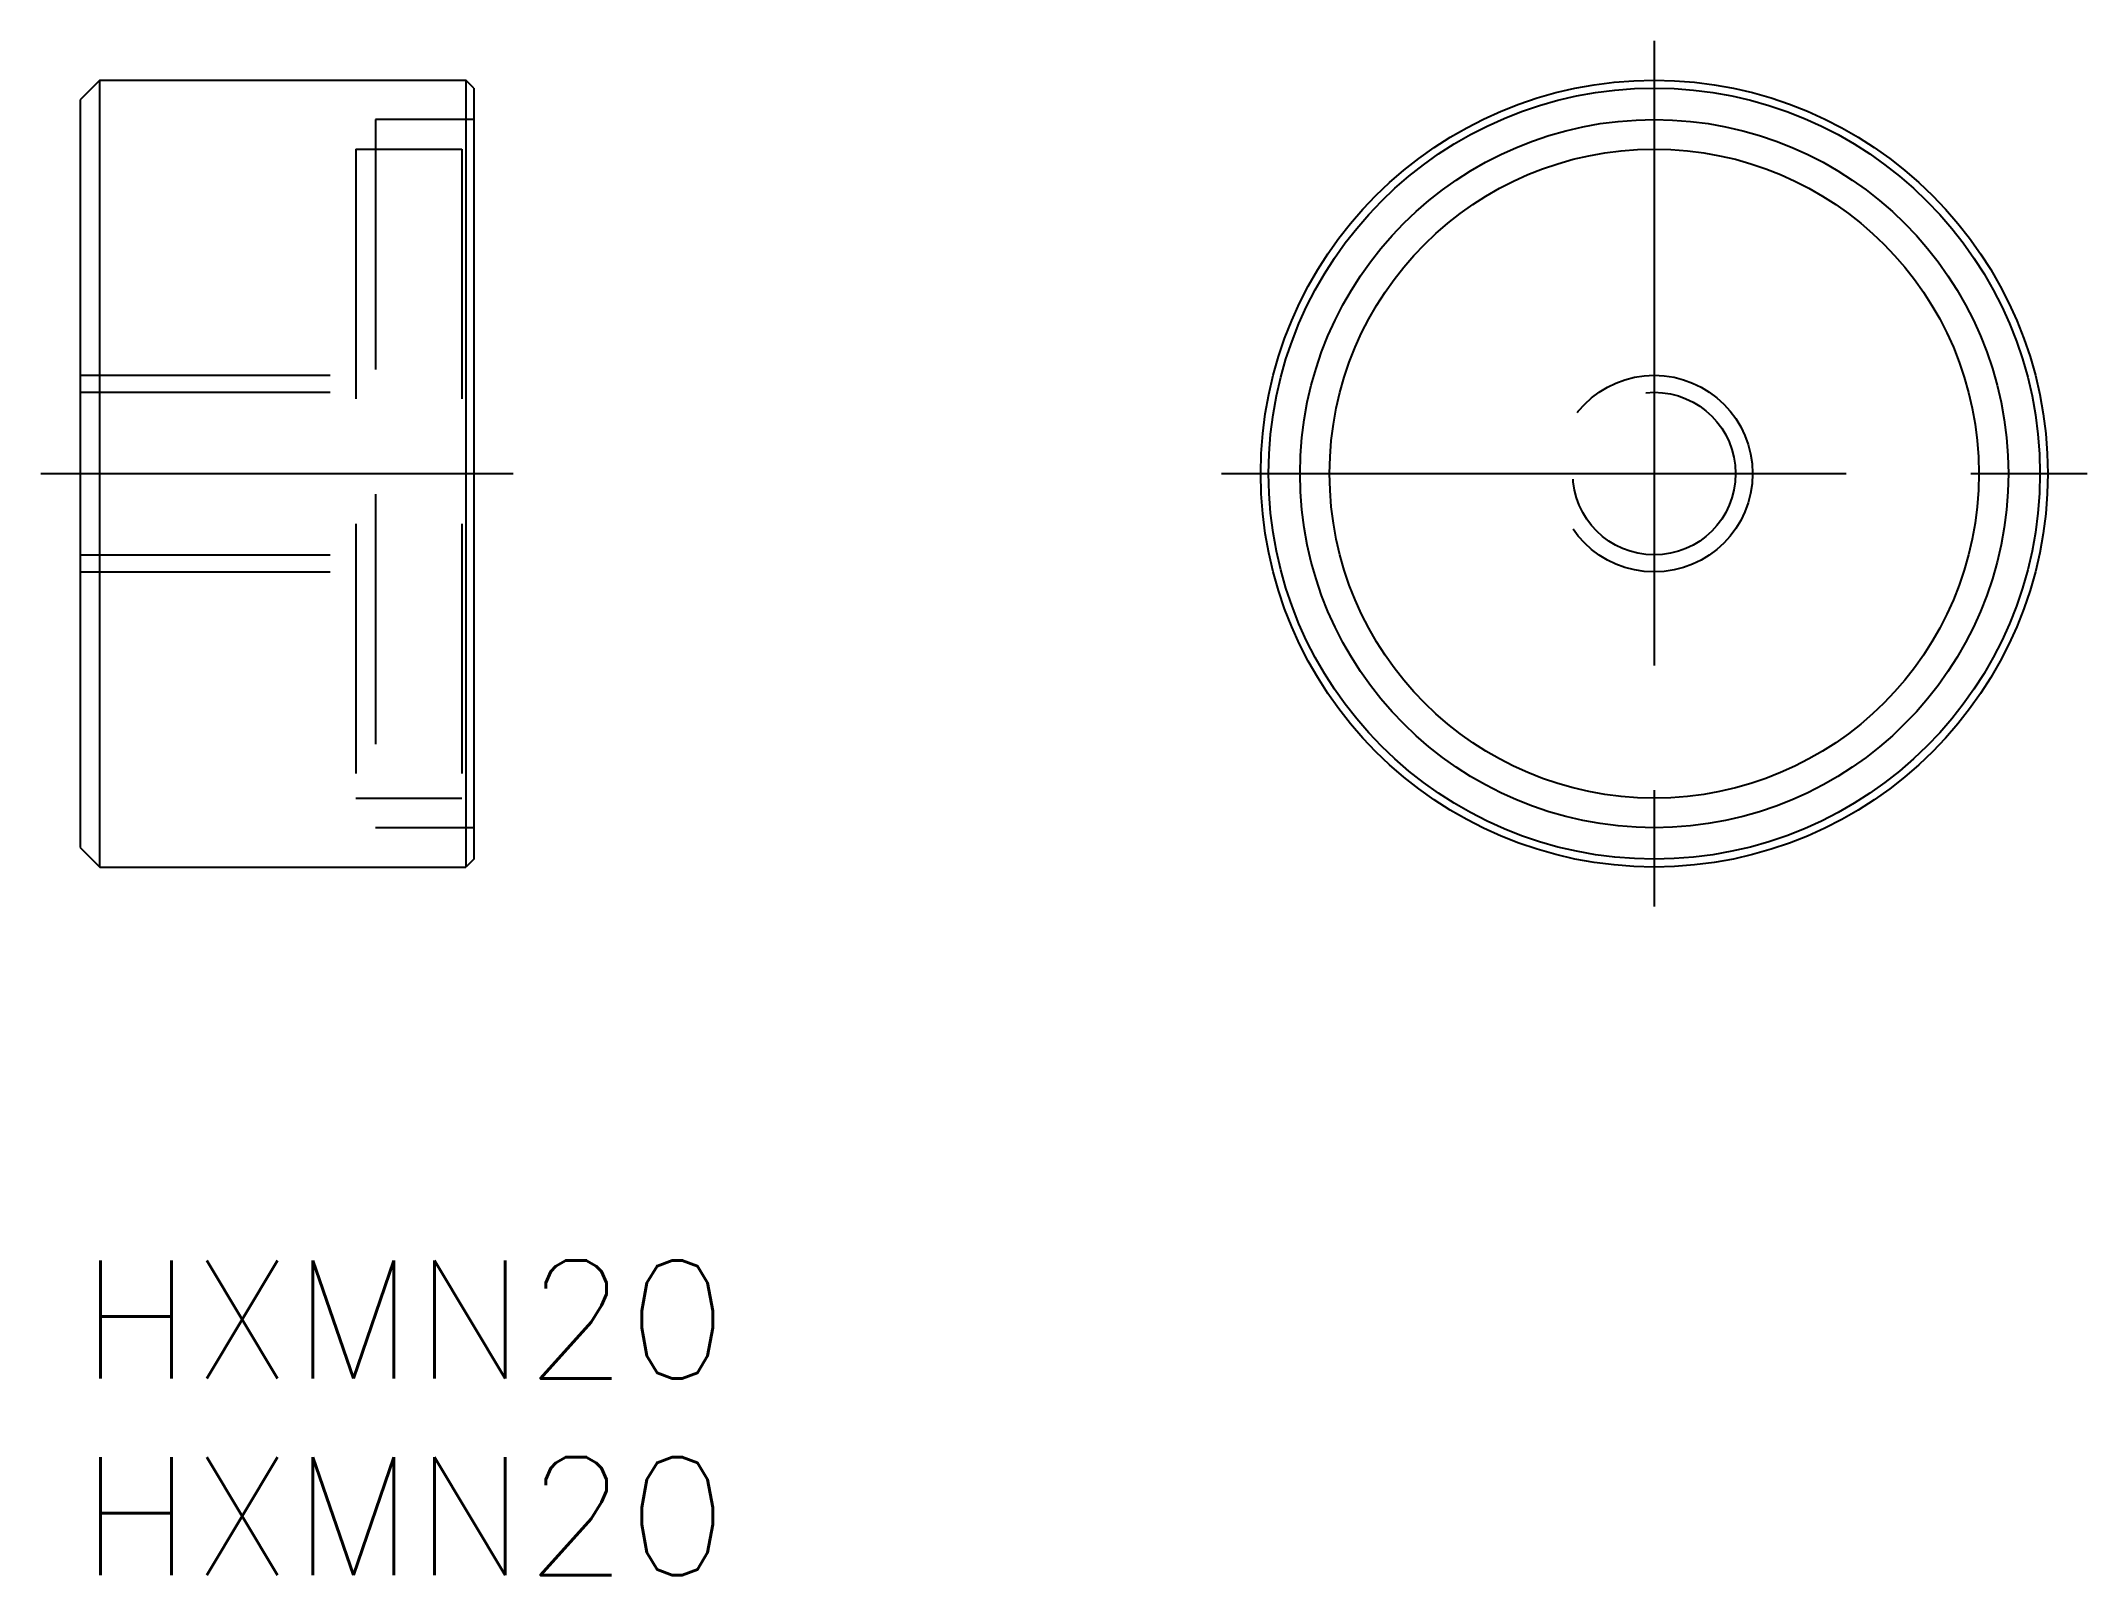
# Model space of a CAD drawing. Extents: x -1 to 51, y -8 to 31.
import ezdxf

# ---------------------------------------------------------------- set-up
doc = ezdxf.new("R2010")
doc.units = 0
doc.header["$LTSCALE"] = 0.5
doc.linetypes.add('CENTER', pattern=[50.8, 31.75, -6.35, 6.35, -6.35])
doc.linetypes.add('DASHED', pattern=[19.05, 12.7, -6.35])
for name, color, linetype in [('MSM_CENTER', 1, 'CENTER'), ('MSM_CONTINUOUS', 7, 'CONTINUOUS'), ('MSM_DASHED', 4, 'DASHED'), ('MSM_PART_NUMBER', 7, 'CONTINUOUS')]:
    doc.layers.add(name, color=color, linetype=linetype)
doc.styles.get("Standard").update_dxf_attribs({"font": 'txt.shx', "height": 1, "bigfont": 'bigfont.shx'})

# ---------------------------------------------------------------- blocks, each defined once
blk = doc.blocks.new('*U17')
at = {"layer": 'MSM_PART_NUMBER'}
blk.add_text('HXMN20', height=3, dxfattribs=at).set_placement((0, -3))
blk = doc.blocks.new('*U18')
at = {"layer": 'MSM_PART_NUMBER'}
blk.add_text('HXMN20', height=3, dxfattribs=at).set_placement((0, -8))

msp = doc.modelspace()

# ---------------------------------------------------------------- linework, layer by layer
at = {"layer": 'MSM_CENTER'}
for p, q in [((40, 31), (40, 9)), ((-1, 20), (11, 20)), ((29, 20), (51, 20))]:
    msp.add_line(p, q, dxfattribs=at)
at = {"layer": 'MSM_CONTINUOUS'}
for p, q in [((0.5, 30), (0, 29.5)), ((0.5, 10), (0.5, 30)), ((0.5, 30), (9.8, 30)), ((10, 29.8), (9.8, 30)), ((9.8, 30), (9.8, 10)), ((10, 29.8), (10, 10.2)), ((0, 29.5), (0, 10.5)), ((0, 10.5), (0.5, 10)), ((0.5, 10), (9.8, 10)), ((10, 10.2), (9.8, 10))]:
    msp.add_line(p, q, dxfattribs=at)
for radius in [10, 9.8, 9, 8.25]:
    msp.add_circle((40, 20), radius, dxfattribs=at)
at = {"layer": 'MSM_DASHED'}
for p, q in [((7.5, 29), (7.5, 11)), ((10, 29), (7.5, 29)), ((7, 28.25), (7, 11.75)), ((7, 28.25), (9.7, 28.25)), ((9.7, 28.25), (9.7, 11.75)), ((0, 22.5), (7, 22.5)), ((1.725, 22.5), (1.725, 22.5)), ((0, 22.067), (7, 22.067)), ((0, 17.933), (7, 17.933)), ((0, 17.5), (7, 17.5)), ((7, 11.75), (9.7, 11.75)), ((10, 11), (7.5, 11))]:
    msp.add_line(p, q, dxfattribs=at)
for radius in [2.5, 2.067]:
    msp.add_circle((40, 20), radius, dxfattribs=at)

# ---------------------------------------------------------------- block references
at = {"layer": 'MSM_CONTINUOUS'}
for name in ['*U17', '*U18']:
    msp.add_blockref(name, (0, 0), dxfattribs=at)

doc.saveas('drawing.dxf')
